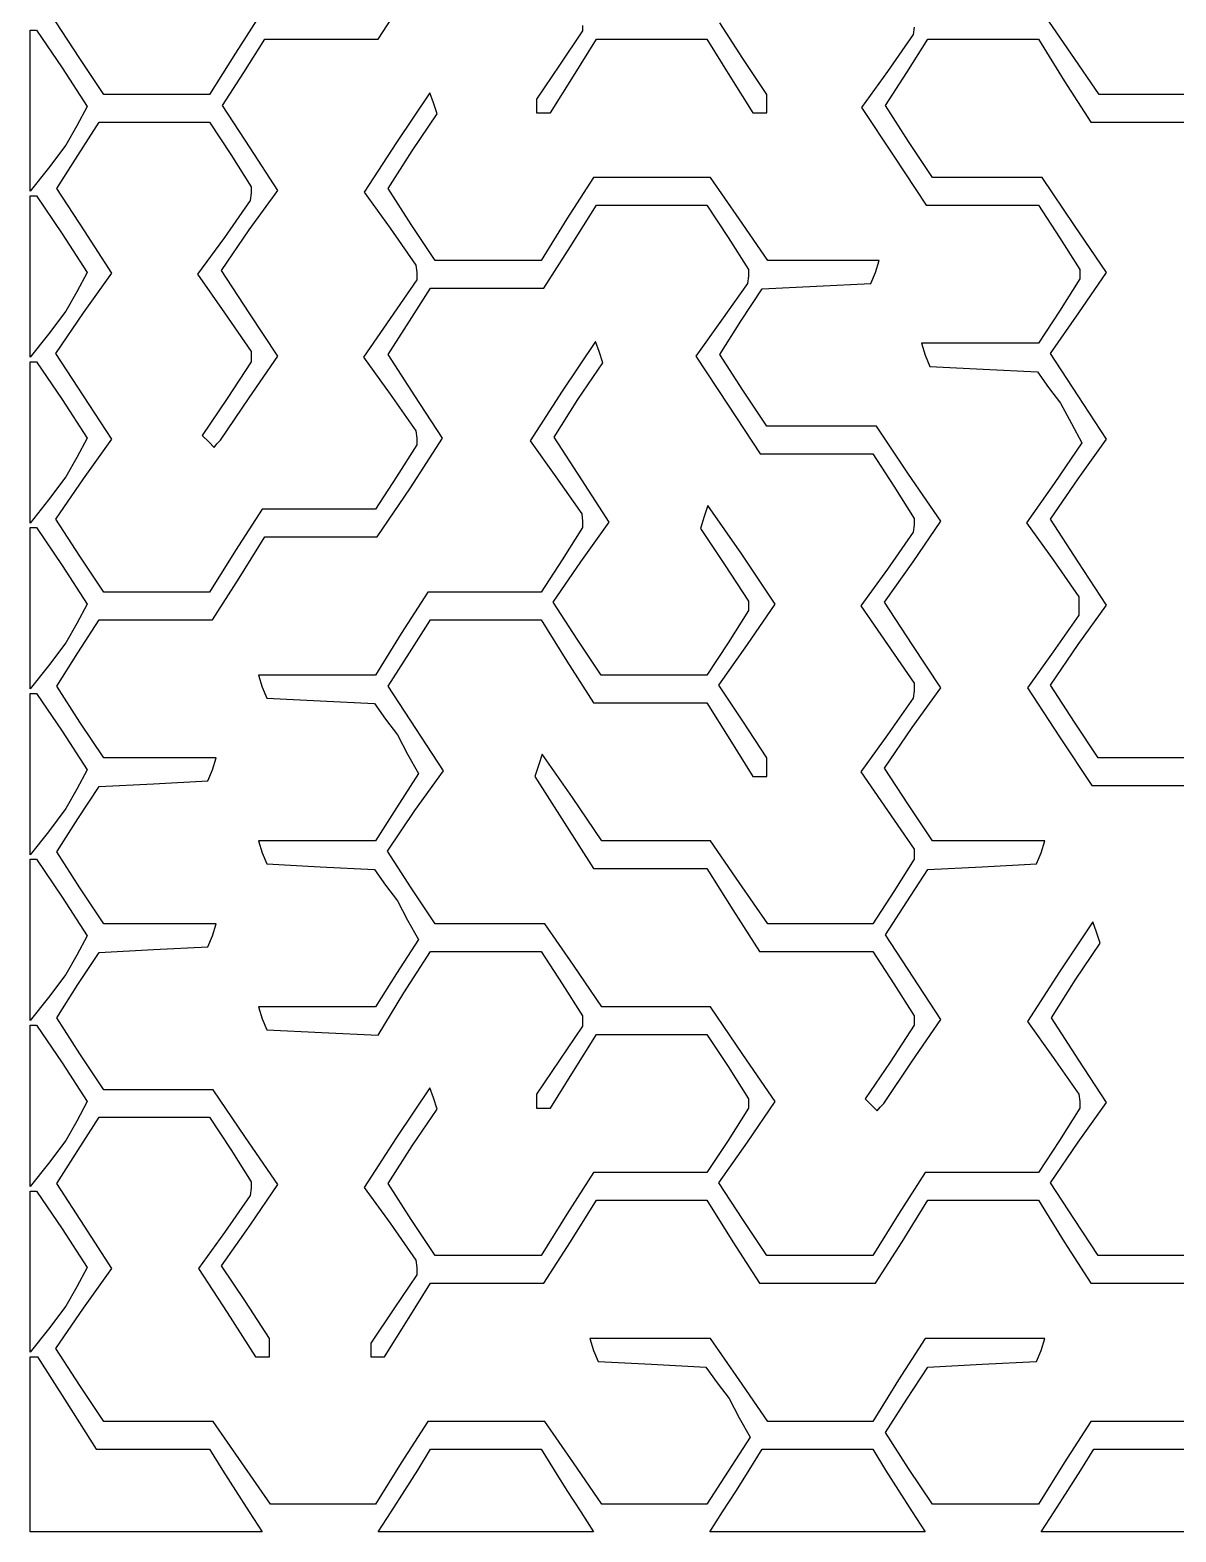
# Model space of a CAD drawing. Extents: x 0 to 1039, y -942 to 105.
# Drawn here: x 0 to 351.2, y -942.3 to -482.3 of the extents above; entities that cross this region are included whole.
import ezdxf

# ---------------------------------------------------------------- set-up
doc = ezdxf.new("R2010")
doc.units = 0

msp = doc.modelspace()

# ---------------------------------------------------------------- linework, layer by layer
at = {"layer": 'Layer 1'}
for p, q in [((106.679312, -485.139258), (114.863752, -472.439258)), ((71.11919, -476.672368), (62.93475, -489.372368)), ((318.907664, -489.37244), (310.158784, -476.67244)), ((0, -507.153), (0, -482.3175)), ((0, -482.3175), (1.12889, -482.3175)), ((1.12889, -482.3175), (1.975556, -482.3175)), ((1.975556, -482.3175), (9.877776, -493.8886)), ((15.23916, -491.065668), (7.90139, -479.776768)), ((169.332562, -482.599238), (162.277012, -493.041438)), ((169.332562, -480.905908), (169.332562, -482.599238)), ((218.439152, -491.065828), (211.383602, -480.059128)), ((270.930012, -481.470248), (270.64779, -483.728028)), ((65.474902, -495.299258), (71.966012, -485.139258)), ((71.966012, -485.139258), (89.463812, -485.139258)), ((89.463812, -485.139258), (106.679312, -485.139258)), ((166.510342, -496.428068), (173.565892, -485.139168)), ((173.565892, -485.139168), (190.499192, -485.139168)), ((190.499192, -485.139168), (207.432492, -485.139168)), ((207.432492, -485.139168), (214.488042, -496.428068)), ((270.64779, -483.728028), (262.74557, -495.016928)), ((268.672018, -495.299354), (275.163128, -485.139354)), ((275.163128, -485.139354), (292.096428, -485.139354)), ((292.096428, -485.139354), (309.029728, -485.139354)), ((309.029728, -485.139354), (316.931948, -497.839354)), ((22.57693, -502.072368), (15.23916, -491.065668)), ((62.93475, -489.372368), (55.03253, -502.072368)), ((225.776922, -502.072528), (218.439152, -491.065828)), ((327.656544, -502.07244), (318.907664, -489.37244)), ((9.877776, -493.8886), (17.497766, -505.7419)), ((58.983792, -505.459258), (65.474902, -495.299258)), ((162.277012, -493.041438), (155.221462, -503.483638)), ((159.454792, -507.716968), (166.510342, -496.428068)), ((214.488042, -496.428068), (221.543592, -507.716968)), ((262.74557, -495.016928), (254.84335, -506.023628)), ((262.180908, -505.459354), (268.672018, -495.299354)), ((316.931948, -497.839354), (325.116388, -510.539354)), ((17.497766, -505.7419), (14.393326, -511.66856)), ((38.94583, -502.072368), (22.57693, -502.072368)), ((55.03253, -502.072368), (38.94583, -502.072368)), ((67.450452, -518.441458), (58.983792, -505.459258)), ((122.483844, -501.507918), (112.323844, -516.747918)), ((123.612734, -504.612358), (122.483844, -501.507918)), ((124.741624, -507.999018), (123.612734, -504.612358)), ((155.221462, -503.483638), (155.221462, -505.459188)), ((155.221462, -505.459188), (155.221462, -507.716968)), ((225.776922, -504.894748), (225.776922, -502.072528)), ((225.776922, -507.716968), (225.776922, -504.894748)), ((254.84335, -506.023628), (264.72112, -520.981428)), ((269.236458, -516.466054), (262.180908, -505.459354)), ((344.307644, -502.07244), (327.656544, -502.07244)), ((360.958744, -502.07244), (344.307644, -502.07244)), ((0.000006, -507.15302), (0, -507.153)), ((0.000006, -531.70632), (0.000006, -507.15302)), ((14.674978, -520.699148), (21.166088, -510.539148)), ((21.166088, -510.539148), (38.099388, -510.539148)), ((38.099388, -510.539148), (55.032688, -510.539148)), ((55.032688, -510.539148), (61.523798, -520.416918)), ((117.121634, -519.287918), (124.741624, -507.999018)), ((155.221462, -507.716968), (157.479242, -507.716968)), ((157.479242, -507.716968), (159.454792, -507.716968)), ((221.543592, -507.716968), (223.519142, -507.716968)), ((223.519142, -507.716968), (225.776922, -507.716968)), ((325.116388, -510.539354), (342.331888, -510.539354)), ((342.331888, -510.539354), (359.829688, -510.539354)), ((14.393326, -511.66856), (11.006666, -517.59522)), ((11.006666, -517.59522), (5.644446, -524.65077)), ((75.917112, -531.423658), (67.450452, -518.441458)), ((112.323844, -516.747918), (102.446074, -531.987918)), ((109.783864, -530.859018), (117.121634, -519.287918)), ((276.574228, -527.472754), (269.236458, -516.466054)), ((8.183868, -530.859148), (14.674978, -520.699148)), ((61.523798, -520.416918), (67.732678, -530.294688)), ((264.72112, -520.981428), (274.59889, -535.939228)), ((5.644446, -524.65077), (0.000006, -531.70632)), ((172.719444, -527.472418), (164.535004, -540.172418)), ((190.499444, -527.472418), (172.719444, -527.472418)), ((208.561644, -527.472418), (190.499444, -527.472418)), ((217.310524, -540.172418), (208.561644, -527.472418)), ((293.507528, -527.472754), (276.574228, -527.472754)), ((310.158628, -527.472754), (293.507528, -527.472754)), ((320.036398, -542.148254), (310.158628, -527.472754)), ((0, -557.953), (0, -533.1175)), ((0, -533.1175), (1.12889, -533.1175)), ((1.12889, -533.1175), (1.975556, -533.1175)), ((1.975556, -533.1175), (9.877776, -544.6886)), ((16.650528, -543.841348), (8.183868, -530.859148)), ((67.168232, -543.559158), (75.917112, -531.423658)), ((67.732678, -532.270238), (67.450456, -534.528018)), ((67.732678, -530.294688), (67.732678, -532.270238)), ((102.446074, -531.987918), (110.348294, -542.994618)), ((116.839414, -541.865718), (109.783864, -530.859018)), ((67.450456, -534.528018), (59.548236, -545.816918)), ((165.663944, -548.638962), (173.566164, -535.938962)), ((173.566164, -535.938962), (190.499464, -535.938962)), ((190.499464, -535.938962), (207.432764, -535.938962)), ((207.432764, -535.938962), (213.923874, -545.816732)), ((274.59889, -535.939228), (291.81439, -535.939228)), ((291.81439, -535.939228), (309.02989, -535.939228)), ((309.02989, -535.939228), (315.521, -545.816998)), ((124.177184, -552.872418), (116.839414, -541.865718)), ((164.535004, -540.172418), (156.632784, -552.872418)), ((226.059404, -552.872418), (217.310524, -540.172418)), ((329.914168, -556.541554), (320.036398, -542.148254)), ((9.877776, -544.6886), (17.497766, -556.5419)), ((25.117188, -556.823548), (16.650528, -543.841348)), ((59.548236, -545.816918), (51.363796, -557.105818)), ((58.701572, -555.976958), (67.168232, -543.559158)), ((110.348294, -542.994618), (118.250514, -554.283518)), ((213.923874, -545.816732), (220.132754, -555.694502)), ((315.521, -545.816998), (321.72988, -555.694768)), ((157.479504, -561.338962), (165.663944, -548.638962)), ((17.497766, -556.5419), (14.393326, -562.46856)), ((67.168232, -568.959158), (58.701572, -555.976958)), ((118.250514, -554.283518), (118.532736, -556.541298)), ((118.532736, -556.541298), (118.532736, -558.799078)), ((140.546084, -552.872418), (124.177184, -552.872418)), ((156.632784, -552.872418), (140.546084, -552.872418)), ((220.132754, -555.694502), (220.132754, -557.670052)), ((242.992704, -552.872418), (226.059404, -552.872418)), ((260.208204, -552.872418), (242.992704, -552.872418)), ((257.668204, -559.927968), (259.079314, -556.541308)), ((259.079314, -556.541308), (260.208204, -552.872418)), ((321.447508, -568.959354), (329.914168, -556.541554)), ((321.72988, -555.694768), (321.72988, -557.105878)), ((0.000006, -557.95302), (0, -557.953)), ((0.000006, -582.50632), (0.000006, -557.95302)), ((16.368308, -568.959048), (25.117188, -556.823548)), ((51.363796, -557.105818), (59.548236, -568.959118)), ((118.532736, -558.799078), (110.348296, -570.652378)), ((219.850532, -559.927832), (211.948312, -571.216732)), ((220.132754, -557.670052), (219.850532, -559.927832)), ((224.366004, -561.6213), (241.017104, -560.774634)), ((241.017104, -560.774634), (257.668204, -559.927968)), ((321.72988, -558.516988), (315.521, -568.394758)), ((321.72988, -557.105878), (321.72988, -558.516988)), ((14.393326, -562.46856), (11.006666, -568.39522)), ((116.275094, -571.498962), (122.766204, -561.338962)), ((122.766204, -561.338962), (140.264004, -561.338962)), ((140.264004, -561.338962), (157.479504, -561.338962)), ((217.874894, -571.49907), (224.366004, -561.6213)), ((11.006666, -568.39522), (5.644446, -575.45077)), ((7.901648, -581.376848), (16.368308, -568.959048)), ((59.548236, -568.959118), (67.732676, -580.812418)), ((75.917112, -582.223558), (67.168232, -568.959158)), ((315.521, -568.394758), (309.02989, -578.272528)), ((312.698628, -581.377154), (321.447508, -568.959354)), ((110.348296, -570.652378), (102.163856, -582.505678)), ((109.783984, -581.658962), (116.275094, -571.498962)), ((211.948312, -571.216732), (204.046092, -582.223432)), ((211.383784, -581.65907), (217.874894, -571.49907)), ((5.644446, -575.45077), (0.000006, -582.50632)), ((173.284322, -577.70831), (163.124322, -592.94831)), ((174.413212, -580.81275), (173.284322, -577.70831)), ((291.24989, -578.272528), (273.18769, -578.272528)), ((273.18769, -578.272528), (274.31658, -581.941418)), ((309.02989, -578.272528), (291.24989, -578.272528)), ((0, -608.753), (0, -583.9175)), ((0, -583.9175), (1.12889, -583.9175)), ((1.12889, -583.9175), (1.975556, -583.9175)), ((1.975556, -583.9175), (9.877776, -595.4886)), ((16.368308, -594.359048), (7.901648, -581.376848)), ((67.732676, -583.916858), (60.394906, -595.205758)), ((67.168232, -594.923558), (75.917112, -582.223558)), ((67.732676, -580.812418), (67.732676, -582.505748)), ((67.732676, -582.505748), (67.732676, -583.916858)), ((102.163856, -582.505678), (110.348296, -593.794578)), ((117.968424, -594.358962), (109.783984, -581.658962)), ((167.922112, -595.48831), (175.542102, -584.19941)), ((175.542102, -584.19941), (174.413212, -580.81275)), ((204.046092, -582.223432), (213.923862, -597.181232)), ((218.439334, -592.66577), (211.383784, -581.65907)), ((274.31658, -581.941418), (275.72769, -585.328078)), ((321.165288, -594.359354), (312.698628, -581.377154)), ((275.72769, -585.328078), (292.09659, -586.174744)), ((292.09659, -586.174744), (308.74769, -587.02141)), ((308.74769, -587.02141), (312.13435, -591.81918)), ((163.124322, -592.94831), (153.246552, -608.18831)), ((225.777104, -603.67247), (218.439334, -592.66577)), ((312.13435, -591.81918), (315.80324, -596.61695)), ((9.877776, -595.4886), (17.497766, -607.3419)), ((25.117188, -607.623448), (16.368308, -594.359048)), ((60.394906, -595.205758), (52.774916, -606.494658)), ((58.419352, -607.905758), (67.168232, -594.923558)), ((110.348296, -593.794578), (118.250516, -605.083478)), ((126.435084, -607.341162), (117.968424, -594.358962)), ((160.584342, -607.05941), (167.922112, -595.48831)), ((213.923862, -597.181232), (223.801632, -612.139032)), ((315.80324, -596.61695), (319.1899, -602.82583)), ((329.914168, -607.623754), (321.165288, -594.359354)), ((52.774916, -606.494658), (54.750466, -608.470208)), ((118.250516, -605.083478), (118.532738, -607.341258)), ((169.051002, -620.04161), (160.584342, -607.05941)), ((242.710404, -603.67247), (225.777104, -603.67247)), ((259.361504, -603.67247), (242.710404, -603.67247)), ((269.239274, -618.34797), (259.361504, -603.67247)), ((319.1899, -602.82583), (322.29434, -608.75249)), ((0.000006, -608.75302), (0, -608.753)), ((0.000006, -633.30632), (0.000006, -608.75302)), ((17.497766, -607.3419), (14.393326, -613.26856)), ((16.368308, -619.758948), (25.117188, -607.623448)), ((54.750466, -608.470208), (56.443796, -610.163538)), ((56.443796, -610.163538), (57.290462, -609.034648)), ((57.290462, -609.034648), (58.419352, -607.905758)), ((118.532738, -609.316808), (112.323858, -619.194578)), ((116.557314, -622.581162), (126.435084, -607.341162)), ((118.532738, -607.341258), (118.532738, -609.316808)), ((153.246552, -608.18831), (161.148772, -619.19501)), ((322.29434, -608.75249), (313.82768, -621.17029)), ((321.165288, -619.759254), (329.914168, -607.623754)), ((14.393326, -613.26856), (11.006666, -619.19522)), ((223.801632, -612.139032), (241.017132, -612.139032)), ((241.017132, -612.139032), (258.232632, -612.139032)), ((258.232632, -612.139032), (264.723742, -622.016802)), ((11.006666, -619.19522), (5.644446, -626.25077)), ((7.901648, -632.176748), (16.368308, -619.758948)), ((112.323858, -619.194578), (105.832748, -629.072348)), ((161.148772, -619.19501), (169.050992, -630.48391)), ((177.517662, -633.02381), (169.051002, -620.04161)), ((279.117044, -632.74127), (269.239274, -618.34797)), ((312.698628, -632.177054), (321.165288, -619.759254)), ((106.397314, -637.538962), (116.557314, -622.581162)), ((264.723742, -622.016802), (270.932622, -631.894572)), ((313.82768, -621.17029), (305.36102, -633.30579)), ((5.644446, -626.25077), (0.000006, -633.30632)), ((71.119448, -629.072348), (62.935008, -641.772348)), ((88.334948, -629.072348), (71.119448, -629.072348)), ((105.832748, -629.072348), (88.334948, -629.072348)), ((207.715492, -627.9438), (206.586602, -631.33046)), ((218.157692, -642.9016), (207.715492, -627.9438)), ((0, -659.553), (0, -634.7175)), ((0, -634.7175), (1.12889, -634.7175)), ((1.12889, -634.7175), (1.975556, -634.7175)), ((1.975556, -634.7175), (9.877776, -646.2886)), ((15.239418, -643.465648), (7.901648, -632.176748)), ((169.333214, -634.71724), (163.124334, -644.59501)), ((168.768782, -645.15931), (177.517662, -633.02381)), ((169.050992, -630.48391), (169.333214, -632.74169)), ((169.333214, -632.74169), (169.333214, -634.71724)), ((206.586602, -631.33046), (205.457712, -634.99935)), ((270.650384, -645.15907), (279.117044, -632.74127)), ((270.932622, -633.870122), (270.6504, -636.127902)), ((270.932622, -631.894572), (270.932622, -633.870122)), ((305.36102, -633.30579), (313.54546, -644.59469)), ((321.165288, -645.159254), (312.698628, -632.177054)), ((64.064094, -650.238962), (71.966314, -637.538962)), ((71.966314, -637.538962), (89.181814, -637.538962)), ((89.181814, -637.538962), (106.397314, -637.538962)), ((205.457712, -634.99935), (212.795482, -646.00605)), ((270.6504, -636.127902), (262.74818, -647.416802)), ((22.577188, -654.472348), (15.239418, -643.465648)), ((62.935008, -641.772348), (55.032788, -654.472348)), ((228.317692, -658.1416), (218.157692, -642.9016)), ((9.877776, -646.2886), (17.497766, -658.1419)), ((163.124334, -644.59501), (156.633224, -654.47278)), ((160.302122, -657.57711), (168.768782, -645.15931)), ((212.795482, -646.00605), (220.133252, -657.29495)), ((262.74818, -647.416802), (254.56374, -658.705702)), ((261.901504, -657.57687), (270.650384, -645.15907)), ((313.54546, -644.59469), (321.44768, -655.88359)), ((329.914168, -658.423654), (321.165288, -645.159254)), ((55.879654, -662.938962), (64.064094, -650.238962)), ((38.946088, -654.472348), (22.577188, -654.472348)), ((55.032788, -654.472348), (38.946088, -654.472348)), ((121.919924, -654.47278), (113.735484, -667.17278)), ((139.135424, -654.47278), (121.919924, -654.47278)), ((156.633224, -654.47278), (139.135424, -654.47278)), ((167.639892, -668.86601), (160.302122, -657.57711)), ((220.133252, -657.29495), (220.133252, -658.70606)), ((270.368164, -670.55907), (261.901504, -657.57687)), ((321.44768, -655.88359), (321.44768, -658.70581)), ((0.000006, -659.55302), (0, -659.553)), ((0.000006, -684.10632), (0.000006, -659.55302)), ((17.497766, -658.1419), (14.393326, -664.06856)), ((220.133252, -660.11717), (213.924372, -669.99494)), ((219.851032, -670.5594), (228.317692, -658.1416)), ((220.133252, -658.70606), (220.133252, -660.11717)), ((254.56374, -658.705702), (262.74818, -670.559002)), ((321.44768, -661.52803), (313.54546, -672.81693)), ((321.165288, -670.559154), (329.914168, -658.423654)), ((321.44768, -658.70581), (321.44768, -661.52803)), ((14.393326, -664.06856), (11.006666, -669.99522)), ((14.675244, -673.098962), (21.166354, -662.938962)), ((21.166354, -662.938962), (38.664154, -662.938962)), ((38.664154, -662.938962), (55.879654, -662.938962)), ((116.275592, -673.09944), (122.766702, -662.93944)), ((122.766702, -662.93944), (139.700002, -662.93944)), ((139.700002, -662.93944), (156.633302, -662.93944)), ((156.633302, -662.93944), (164.535522, -675.63944)), ((11.006666, -669.99522), (5.644446, -677.05077)), ((113.735484, -667.17278), (105.833264, -679.87278)), ((174.977662, -679.87271), (167.639892, -668.86601)), ((213.924372, -669.99494), (207.433262, -679.87271)), ((211.102152, -682.9772), (219.851032, -670.5594)), ((262.74818, -670.559002), (270.93262, -682.412302)), ((279.117044, -683.82347), (270.368164, -670.55907)), ((312.698628, -682.976954), (321.165288, -670.559154)), ((8.184134, -683.258962), (14.675244, -673.098962)), ((109.784482, -683.25944), (116.275592, -673.09944)), ((164.535522, -675.63944), (172.719962, -688.33944)), ((313.54546, -672.81693), (305.64324, -683.82363)), ((5.644446, -677.05077), (0.000006, -684.10632)), ((88.053264, -679.87278), (69.991064, -679.87278)), ((69.991064, -679.87278), (71.119954, -683.54167)), ((105.833264, -679.87278), (88.053264, -679.87278)), ((191.346562, -679.87271), (174.977662, -679.87271)), ((207.433262, -679.87271), (191.346562, -679.87271)), ((15.239684, -694.265662), (8.184134, -683.258962)), ((71.119954, -683.54167), (72.531064, -686.92833)), ((118.251142, -696.24164), (109.784482, -683.25944)), ((218.439922, -693.9839), (211.102152, -682.9772)), ((270.368164, -695.95897), (279.117044, -683.82347)), ((270.93262, -684.670082), (270.650398, -686.927862)), ((270.93262, -682.412302), (270.93262, -684.670082)), ((305.64324, -683.82363), (315.52101, -698.78143)), ((320.036398, -694.265854), (312.698628, -682.976954)), ((0, -710.353), (0, -685.5175)), ((0, -685.5175), (1.12889, -685.5175)), ((1.12889, -685.5175), (1.975556, -685.5175)), ((1.975556, -685.5175), (9.877776, -697.0886)), ((72.531064, -686.92833), (88.899964, -687.774996)), ((88.899964, -687.774996), (105.551064, -688.621662)), ((105.551064, -688.621662), (108.937724, -693.419432)), ((172.719962, -688.33944), (190.217762, -688.33944)), ((190.217762, -688.33944), (207.433262, -688.33944)), ((207.433262, -688.33944), (214.488812, -699.62834)), ((270.650398, -686.927862), (262.748178, -698.216762)), ((22.577454, -705.272362), (15.239684, -694.265662)), ((108.937724, -693.419432), (112.606614, -698.217202)), ((225.777692, -705.2728), (218.439922, -693.9839)), ((327.374168, -705.272554), (320.036398, -694.265854)), ((9.877776, -697.0886), (17.497766, -708.9419)), ((112.606614, -698.217202), (115.711054, -704.143862)), ((126.717802, -709.22384), (118.251142, -696.24164)), ((262.748178, -698.216762), (254.563738, -709.505662)), ((261.901504, -708.37677), (270.368164, -695.95897)), ((315.52101, -698.78143), (325.39878, -713.73923)), ((214.488812, -699.62834), (221.544362, -710.91724)), ((39.792954, -705.272362), (22.577454, -705.272362)), ((57.008454, -705.272362), (39.792954, -705.272362)), ((55.879564, -708.941252), (57.008454, -705.272362)), ((115.711054, -704.143862), (119.097714, -710.070522)), ((155.785948, -707.530102), (154.657058, -710.916762)), ((156.914838, -704.143442), (155.785948, -707.530102)), ((166.228168, -717.407842), (156.914838, -704.143442)), ((225.777692, -708.09502), (225.777692, -705.2728)), ((225.777692, -710.91724), (225.777692, -708.09502)), ((269.239274, -719.66567), (261.901504, -708.37677)), ((343.743068, -705.272554), (327.374168, -705.272554)), ((359.829768, -705.272554), (343.743068, -705.272554)), ((0.000006, -710.35302), (0, -710.353)), ((0.000006, -734.90632), (0.000006, -710.35302)), ((17.497766, -708.9419), (14.393326, -714.86856)), ((37.817354, -713.174578), (54.468454, -712.327912)), ((54.468454, -712.327912), (55.879564, -708.941252)), ((119.097714, -710.070522), (112.324384, -720.512722)), ((117.968922, -721.35934), (126.717802, -709.22384)), ((154.657058, -710.916762), (163.688158, -725.027862)), ((221.544362, -710.91724), (223.519912, -710.91724)), ((223.519912, -710.91724), (225.777692, -710.91724)), ((254.563738, -709.505662), (262.748178, -721.358962)), ((14.393326, -714.86856), (11.006666, -720.79522)), ((14.675144, -723.899014), (21.166254, -714.021244)), ((21.166254, -714.021244), (37.817354, -713.174578)), ((175.259268, -730.672242), (166.228168, -717.407842)), ((325.39878, -713.73923), (342.61428, -713.73923)), ((342.61428, -713.73923), (359.82978, -713.73923)), ((11.006666, -720.79522), (5.644446, -727.85077)), ((112.324384, -720.512722), (105.833274, -730.672722)), ((109.502262, -733.77714), (117.968922, -721.35934)), ((262.748178, -721.358962), (270.932618, -733.212262)), ((276.577044, -730.67237), (269.239274, -719.66567)), ((8.184034, -734.059014), (14.675144, -723.899014)), ((163.688158, -725.027862), (172.719258, -739.138962)), ((5.644446, -727.85077), (0.000006, -734.90632)), ((88.053274, -730.672722), (69.991074, -730.672722)), ((69.991074, -730.672722), (71.119964, -734.341612)), ((105.833274, -730.672722), (88.053274, -730.672722)), ((191.910368, -730.672242), (175.259268, -730.672242)), ((208.561468, -730.672242), (191.910368, -730.672242)), ((217.310348, -743.372242), (208.561468, -730.672242)), ((293.792544, -730.67237), (276.577044, -730.67237)), ((311.008044, -730.67237), (293.792544, -730.67237)), ((309.879154, -734.34126), (311.008044, -730.67237)), ((15.239584, -745.065714), (8.184034, -734.059014)), ((71.119964, -734.341612), (72.531074, -737.728272)), ((116.840032, -745.06604), (109.502262, -733.77714)), ((270.932618, -733.212262), (270.932618, -734.623372)), ((270.932618, -734.623372), (270.932618, -736.316702)), ((308.468044, -737.72792), (309.879154, -734.34126)), ((0, -761.153), (0, -736.3175)), ((0, -736.3175), (1.12889, -736.3175)), ((1.12889, -736.3175), (1.975556, -736.3175)), ((1.975556, -736.3175), (9.877776, -747.8886)), ((72.531074, -737.728272), (88.899974, -738.574938)), ((88.899974, -738.574938), (105.551074, -739.421604)), ((105.551074, -739.421604), (108.937734, -744.219374)), ((172.719258, -739.138962), (190.217058, -739.138962)), ((190.217058, -739.138962), (207.432558, -739.138962)), ((207.432558, -739.138962), (215.334778, -751.838962)), ((270.932618, -736.316702), (264.723738, -746.194472)), ((268.674734, -749.299022), (275.165844, -739.421252)), ((275.165844, -739.421252), (291.816944, -738.574586)), ((291.816944, -738.574586), (308.468044, -737.72792)), ((22.577354, -756.072414), (15.239584, -745.065714)), ((108.937734, -744.219374), (112.606624, -749.017144)), ((124.177802, -756.07274), (116.840032, -745.06604)), ((226.059228, -756.072242), (217.310348, -743.372242)), ((9.877776, -747.8886), (17.497766, -759.7419)), ((112.606624, -749.017144), (115.711064, -754.943804)), ((264.723738, -746.194472), (258.232628, -756.072242)), ((262.183624, -759.459022), (268.674734, -749.299022)), ((215.334778, -751.838962), (223.519218, -764.538962)), ((39.792854, -756.072414), (22.577354, -756.072414)), ((57.008354, -756.072414), (39.792854, -756.072414)), ((55.879464, -759.741304), (57.008354, -756.072414)), ((115.711064, -754.943804), (119.097724, -760.870464)), ((141.111102, -756.07274), (124.177802, -756.07274)), ((157.762202, -756.07274), (141.111102, -756.07274)), ((166.511082, -768.77274), (157.762202, -756.07274)), ((242.145928, -756.072242), (226.059228, -756.072242)), ((258.232628, -756.072242), (242.145928, -756.072242)), ((325.68436, -755.50827), (315.52436, -770.74827)), ((326.81325, -758.61271), (325.68436, -755.50827)), ((327.94214, -761.99937), (326.81325, -758.61271)), ((0.000006, -761.15302), (0, -761.153)), ((0.000006, -785.70632), (0.000006, -761.15302)), ((17.497766, -759.7419), (14.393326, -765.66856)), ((37.817254, -763.97463), (54.468354, -763.127964)), ((54.468354, -763.127964), (55.879464, -759.741304)), ((119.097724, -760.870464), (112.324394, -771.312664)), ((270.650284, -772.441222), (262.183624, -759.459022)), ((320.32215, -773.28827), (327.94214, -761.99937)), ((14.393326, -765.66856), (11.006666, -771.59522)), ((14.675044, -774.699066), (21.166154, -764.821296)), ((21.166154, -764.821296), (37.817254, -763.97463)), ((114.582104, -777.239346), (122.766544, -764.539346)), ((122.766544, -764.539346), (139.699844, -764.539346)), ((139.699844, -764.539346), (156.633144, -764.539346)), ((156.633144, -764.539346), (163.124254, -774.417116)), ((223.519218, -764.538962), (240.734718, -764.538962)), ((240.734718, -764.538962), (258.232518, -764.538962)), ((258.232518, -764.538962), (264.723628, -774.416732)), ((11.006666, -771.59522), (5.644446, -778.65077)), ((112.324394, -771.312664), (105.833284, -781.472664)), ((175.259962, -781.47274), (166.511082, -768.77274)), ((279.116944, -785.423422), (270.650284, -772.441222)), ((315.52436, -770.74827), (305.64659, -785.98827)), ((8.183934, -784.859066), (14.675044, -774.699066)), ((106.679884, -790.221546), (114.582104, -777.239346)), ((163.124254, -774.417116), (169.333134, -784.294886)), ((264.723628, -774.416732), (270.932508, -784.294502)), ((312.98438, -784.85937), (320.32215, -773.28827)), ((5.644446, -778.65077), (0.000006, -785.70632)), ((88.053284, -781.472664), (69.991084, -781.472664)), ((69.991084, -781.472664), (71.119974, -785.141554)), ((105.833284, -781.472664), (88.053284, -781.472664)), ((191.911062, -781.47274), (175.259962, -781.47274)), ((208.562162, -781.47274), (191.911062, -781.47274)), ((218.439932, -796.14824), (208.562162, -781.47274)), ((15.239484, -795.865766), (8.183934, -784.859066)), ((71.119974, -785.141554), (72.531084, -788.528214)), ((169.333134, -784.294886), (169.333134, -785.705996)), ((169.333134, -785.705996), (169.333134, -787.399326)), ((270.368064, -798.123422), (279.116944, -785.423422)), ((270.932508, -784.294502), (270.932508, -785.705612)), ((270.932508, -785.705612), (270.932508, -787.116722)), ((305.64659, -785.98827), (313.54881, -796.99497)), ((321.45104, -797.84157), (312.98438, -784.85937)), ((0, -811.953), (0, -787.1175)), ((0, -787.1175), (1.12889, -787.1175)), ((1.12889, -787.1175), (1.975556, -787.1175)), ((1.975556, -787.1175), (9.877776, -798.6886)), ((72.531084, -788.528214), (89.464384, -789.37488)), ((89.464384, -789.37488), (106.679884, -790.221546)), ((169.333134, -787.399326), (162.277584, -797.841526)), ((166.510914, -801.228156), (173.566464, -789.939256)), ((173.566464, -789.939256), (190.499764, -789.939256)), ((190.499764, -789.939256), (207.433064, -789.939256)), ((207.433064, -789.939256), (213.924174, -799.817026)), ((270.932508, -787.116722), (263.594738, -798.405622)), ((9.877776, -798.6886), (17.497766, -810.5419)), ((22.577254, -806.872466), (15.239484, -795.865766)), ((162.277584, -797.841526), (155.222034, -808.283726)), ((213.924174, -799.817026), (220.133054, -809.694796)), ((228.317702, -810.54154), (218.439932, -796.14824)), ((263.594738, -798.405622), (255.974748, -809.694522)), ((261.619184, -811.105622), (270.368064, -798.123422)), ((313.54881, -796.99497), (321.45103, -808.28387)), ((329.9177, -810.82377), (321.45104, -797.84157)), ((159.455364, -812.517056), (166.510914, -801.228156)), ((39.510554, -806.872466), (22.577254, -806.872466)), ((56.161654, -806.872466), (39.510554, -806.872466)), ((66.039424, -821.547966), (56.161654, -806.872466)), ((122.484164, -806.308056), (112.324164, -821.548056)), ((123.613054, -809.412496), (122.484164, -806.308056)), ((124.741944, -812.799156), (123.613054, -809.412496)), ((155.222034, -808.283726), (155.222034, -810.259276)), ((321.45103, -808.28387), (321.733252, -810.54165)), ((0.000006, -811.95302), (0, -811.953)), ((0.000006, -836.50632), (0.000006, -811.95302)), ((17.497766, -810.5419), (14.393326, -816.46856)), ((117.121954, -824.088056), (124.741944, -812.799156)), ((155.222034, -810.259276), (155.222034, -812.517056)), ((155.222034, -812.517056), (157.479814, -812.517056)), ((157.479814, -812.517056), (159.455364, -812.517056)), ((220.133054, -812.517016), (213.924174, -822.394786)), ((219.851042, -822.95934), (228.317702, -810.54154)), ((220.133054, -809.694796), (220.133054, -811.105906)), ((220.133054, -811.105906), (220.133054, -812.517016)), ((255.974748, -809.694522), (257.950298, -811.670072)), ((257.950298, -811.670072), (259.643628, -813.363402)), ((259.643628, -813.363402), (260.490294, -812.234512)), ((260.490294, -812.234512), (261.619184, -811.105622)), ((321.733252, -812.5172), (315.524372, -822.39497)), ((321.16882, -822.95927), (329.9177, -810.82377)), ((321.733252, -810.54165), (321.733252, -812.5172)), ((14.393326, -816.46856), (11.006666, -822.39522)), ((14.675066, -825.499036), (21.166176, -815.339036)), ((21.166176, -815.339036), (38.099476, -815.339036)), ((38.099476, -815.339036), (55.032776, -815.339036)), ((55.032776, -815.339036), (61.523886, -825.216806)), ((11.006666, -822.39522), (5.644446, -829.45077)), ((75.917194, -835.941266), (66.039424, -821.547966)), ((112.324164, -821.548056), (102.446394, -836.788056)), ((213.924174, -822.394786), (207.433064, -832.272556)), ((211.102162, -835.37714), (219.851042, -822.95934)), ((315.524372, -822.39497), (309.033262, -832.27274)), ((312.70216, -835.37707), (321.16882, -822.95927)), ((8.183956, -835.659036), (14.675066, -825.499036)), ((61.523886, -825.216806), (67.732766, -835.094576)), ((109.784184, -835.659156), (117.121954, -824.088056)), ((5.644446, -829.45077), (0.000006, -836.50632)), ((172.719764, -832.272556), (164.535324, -844.972556)), ((189.935264, -832.272556), (172.719764, -832.272556)), ((207.433064, -832.272556), (189.935264, -832.272556)), ((274.319962, -832.27274), (266.135522, -844.97274)), ((291.535462, -832.27274), (274.319962, -832.27274)), ((309.033262, -832.27274), (291.535462, -832.27274)), ((16.650616, -848.641236), (8.183956, -835.659036)), ((67.450534, -848.359066), (75.917194, -835.941266)), ((67.732766, -837.070126), (67.450544, -839.327906)), ((67.732766, -835.094576), (67.732766, -837.070126)), ((102.446394, -836.788056), (110.348614, -847.794756)), ((116.839734, -846.665856), (109.784184, -835.659156)), ((218.439932, -846.66604), (211.102162, -835.37714)), ((320.03993, -846.66597), (312.70216, -835.37707)), ((0, -862.753), (0, -837.9175)), ((0, -837.9175), (1.12889, -837.9175)), ((1.12889, -837.9175), (1.975556, -837.9175)), ((1.975556, -837.9175), (9.877776, -849.4886)), ((67.450544, -839.327906), (59.548324, -850.616806)), ((165.664126, -853.439146), (173.566346, -840.739146)), ((173.566346, -840.739146), (190.499646, -840.739146)), ((190.499646, -840.739146), (207.432946, -840.739146)), ((207.432946, -840.739146), (215.335166, -853.439146)), ((267.264046, -853.439146), (275.166266, -840.739146)), ((275.166266, -840.739146), (292.099566, -840.739146)), ((292.099566, -840.739146), (309.032866, -840.739146)), ((309.032866, -840.739146), (316.935086, -853.439146)), ((164.535324, -844.972556), (156.633104, -857.672556)), ((266.135522, -844.97274), (258.233302, -857.67274)), ((9.877776, -849.4886), (17.497766, -861.3419)), ((25.117276, -861.623436), (16.650616, -848.641236)), ((59.548324, -850.616806), (51.646104, -861.623506)), ((58.701654, -860.776866), (67.450534, -848.359066)), ((110.348614, -847.794756), (118.250834, -859.083656)), ((124.177504, -857.672556), (116.839734, -846.665856)), ((225.777702, -857.67274), (218.439932, -846.66604)), ((327.3777, -857.67267), (320.03993, -846.66597)), ((157.479686, -866.139146), (165.664126, -853.439146)), ((215.335166, -853.439146), (223.519606, -866.139146)), ((259.079606, -866.139146), (267.264046, -853.439146)), ((316.935086, -853.439146), (325.119526, -866.139146)), ((118.250834, -859.083656), (118.533056, -861.341436)), ((140.546404, -857.672556), (124.177504, -857.672556)), ((156.633104, -857.672556), (140.546404, -857.672556)), ((242.146602, -857.67274), (225.777702, -857.67274)), ((258.233302, -857.67274), (242.146602, -857.67274)), ((343.7466, -857.67267), (327.3777, -857.67267)), ((359.8333, -857.67267), (343.7466, -857.67267)), ((0.000006, -862.75302), (0, -862.753)), ((0.000006, -887.30632), (0.000006, -862.75302)), ((17.497766, -861.3419), (14.393326, -867.26856)), ((16.368396, -873.758936), (25.117276, -861.623436)), ((51.646104, -861.623506), (60.394984, -875.170206)), ((66.039424, -871.783566), (58.701654, -860.776866)), ((118.533056, -863.599216), (111.477506, -874.041416)), ((118.533056, -861.341436), (118.533056, -863.599216)), ((14.393326, -867.26856), (11.006666, -873.19522)), ((115.710836, -877.428046), (122.766386, -866.139146)), ((122.766386, -866.139146), (139.981886, -866.139146)), ((139.981886, -866.139146), (157.479686, -866.139146)), ((223.519606, -866.139146), (241.299606, -866.139146)), ((241.299606, -866.139146), (259.079606, -866.139146)), ((325.119526, -866.139146), (342.335026, -866.139146)), ((342.335026, -866.139146), (359.832826, -866.139146)), ((11.006666, -873.19522), (5.644446, -880.25077)), ((7.901736, -886.176736), (16.368396, -873.758936)), ((73.377194, -883.072466), (66.039424, -871.783566)), ((111.477506, -874.041416), (104.421956, -884.483616)), ((60.394984, -875.170206), (69.143864, -888.716906)), ((108.655286, -888.716946), (115.710836, -877.428046)), ((5.644446, -880.25077), (0.000006, -887.30632)), ((73.377194, -885.894686), (73.377194, -883.072466)), ((190.217346, -883.072394), (171.590646, -883.072394)), ((171.590646, -883.072394), (172.719536, -886.741284)), ((208.561746, -883.072394), (190.217346, -883.072394)), ((217.310626, -895.772394), (208.561746, -883.072394)), ((274.319566, -883.072394), (266.135126, -895.772394)), ((292.663966, -883.072394), (274.319566, -883.072394)), ((311.008366, -883.072394), (292.663966, -883.072394)), ((309.879476, -886.741284), (311.008366, -883.072394)), ((15.239506, -897.465636), (7.901736, -886.176736)), ((73.377194, -888.716906), (73.377194, -885.894686)), ((104.421956, -884.483616), (104.421956, -886.459166)), ((104.421956, -886.459166), (104.421956, -888.716946)), ((172.719536, -886.741284), (174.130646, -890.127944)), ((308.468366, -890.127944), (309.879476, -886.741284)), ((0, -915.529), (0, -888.7179)), ((0, -888.7179), (1.12889, -888.7179)), ((1.12889, -888.7179), (2.25778, -888.7179)), ((2.25778, -888.7179), (11.28888, -902.829)), ((69.143864, -888.716906), (71.401644, -888.716906)), ((71.401644, -888.716906), (73.377194, -888.716906)), ((104.421956, -888.716946), (106.679736, -888.716946)), ((106.679736, -888.716946), (108.655286, -888.716946)), ((174.130646, -890.127944), (190.499546, -890.97461)), ((190.499546, -890.97461), (207.150646, -891.821276)), ((207.150646, -891.821276), (210.537306, -896.619046)), ((268.675056, -901.699046), (275.166166, -891.821276)), ((275.166166, -891.821276), (291.817266, -890.97461)), ((291.817266, -890.97461), (308.468366, -890.127944)), ((210.537306, -896.619046), (214.206196, -901.416816)), ((226.059506, -908.472394), (217.310626, -895.772394)), ((266.135126, -895.772394), (258.232906, -908.472394)), ((22.577276, -908.472336), (15.239506, -897.465636)), ((214.206196, -901.416816), (217.310636, -907.343476)), ((11.28888, -902.829), (20.31998, -916.9401)), ((262.183946, -911.859046), (268.675056, -901.699046)), ((39.510576, -908.472336), (22.577276, -908.472336)), ((56.161676, -908.472336), (39.510576, -908.472336)), ((64.910556, -921.172336), (56.161676, -908.472336)), ((121.919496, -908.472336), (113.735056, -921.172336)), ((139.699496, -908.472336), (121.919496, -908.472336)), ((157.761696, -908.472336), (139.699496, -908.472336)), ((166.510576, -921.172336), (157.761696, -908.472336)), ((217.310636, -907.343476), (220.697296, -913.270136)), ((242.146206, -908.472394), (226.059506, -908.472394)), ((258.232906, -908.472394), (242.146206, -908.472394)), ((325.119526, -908.472446), (316.935086, -921.172446)), ((342.335026, -908.472446), (325.119526, -908.472446)), ((359.832826, -908.472446), (342.335026, -908.472446)), ((220.697296, -913.270136), (213.923966, -923.712336)), ((269.239496, -922.865746), (262.183946, -911.859046)), ((-0.00006, -942.34008), (-0.00006, -915.52898)), ((-0.00006, -915.52898), (0, -915.529)), ((20.31998, -916.9401), (37.81778, -916.9401)), ((37.81778, -916.9401), (55.03328, -916.9401)), ((55.03328, -916.9401), (58.98439, -923.43121)), ((118.81544, -923.43101), (122.76655, -916.9399)), ((122.76655, -916.9399), (139.69985, -916.9399)), ((139.69985, -916.9399), (156.63315, -916.9399)), ((156.63315, -916.9399), (160.58426, -923.43101)), ((220.41544, -923.43101), (224.36655, -916.9399)), ((224.36655, -916.9399), (241.29985, -916.9399)), ((241.29985, -916.9399), (258.23315, -916.9399)), ((258.23315, -916.9399), (262.18426, -923.43101)), ((322.01544, -923.43101), (325.96655, -916.9399)), ((325.96655, -916.9399), (342.89985, -916.9399)), ((342.89985, -916.9399), (359.83315, -916.9399)), ((58.98439, -923.43121), (62.9355, -929.64009)), ((73.659436, -933.872336), (64.910556, -921.172336)), ((113.735056, -921.172336), (105.832836, -933.872336)), ((114.86433, -929.63989), (118.81544, -923.43101)), ((160.58426, -923.43101), (164.53537, -929.63989)), ((175.259456, -933.872336), (166.510576, -921.172336)), ((213.923966, -923.712336), (207.432856, -933.872336)), ((216.46433, -929.63989), (220.41544, -923.43101)), ((262.18426, -923.43101), (266.13537, -929.63989)), ((276.577266, -933.872446), (269.239496, -922.865746)), ((316.935086, -921.172446), (309.032866, -933.872446)), ((318.06433, -929.63989), (322.01544, -923.43101)), ((62.9355, -929.64009), (67.16883, -936.1312)), ((110.631, -936.131), (114.86433, -929.63989)), ((164.53537, -929.63989), (168.7687, -936.131)), ((212.231, -936.131), (216.46433, -929.63989)), ((266.13537, -929.63989), (270.3687, -936.131)), ((313.831, -936.131), (318.06433, -929.63989)), ((67.16883, -936.1312), (71.11994, -942.34008)), ((89.746136, -933.872336), (73.659436, -933.872336)), ((105.832836, -933.872336), (89.746136, -933.872336)), ((106.67981, -942.33988), (110.63092, -936.131)), ((110.63092, -936.131), (110.631, -936.131)), ((168.7687, -936.131), (172.71981, -942.33988)), ((191.346156, -933.872336), (175.259456, -933.872336)), ((207.432856, -933.872336), (191.346156, -933.872336)), ((208.27981, -942.33988), (212.23092, -936.131)), ((212.23092, -936.131), (212.231, -936.131)), ((270.3687, -936.131), (274.31981, -942.33988)), ((292.946166, -933.872446), (276.577266, -933.872446)), ((309.032866, -933.872446), (292.946166, -933.872446)), ((309.87981, -942.33988), (313.83092, -936.131)), ((313.83092, -936.131), (313.831, -936.131)), ((35.55994, -942.34008), (-0.00006, -942.34008)), ((71.11994, -942.34008), (35.55994, -942.34008)), ((139.69981, -942.33988), (106.67981, -942.33988)), ((172.71981, -942.33988), (139.69981, -942.33988)), ((241.29981, -942.33988), (208.27981, -942.33988)), ((274.31981, -942.33988), (241.29981, -942.33988)), ((342.89981, -942.33988), (309.87981, -942.33988)), ((375.91981, -942.33988), (342.89981, -942.33988))]:
    msp.add_line(p, q, dxfattribs=at)

doc.saveas('drawing.dxf')
